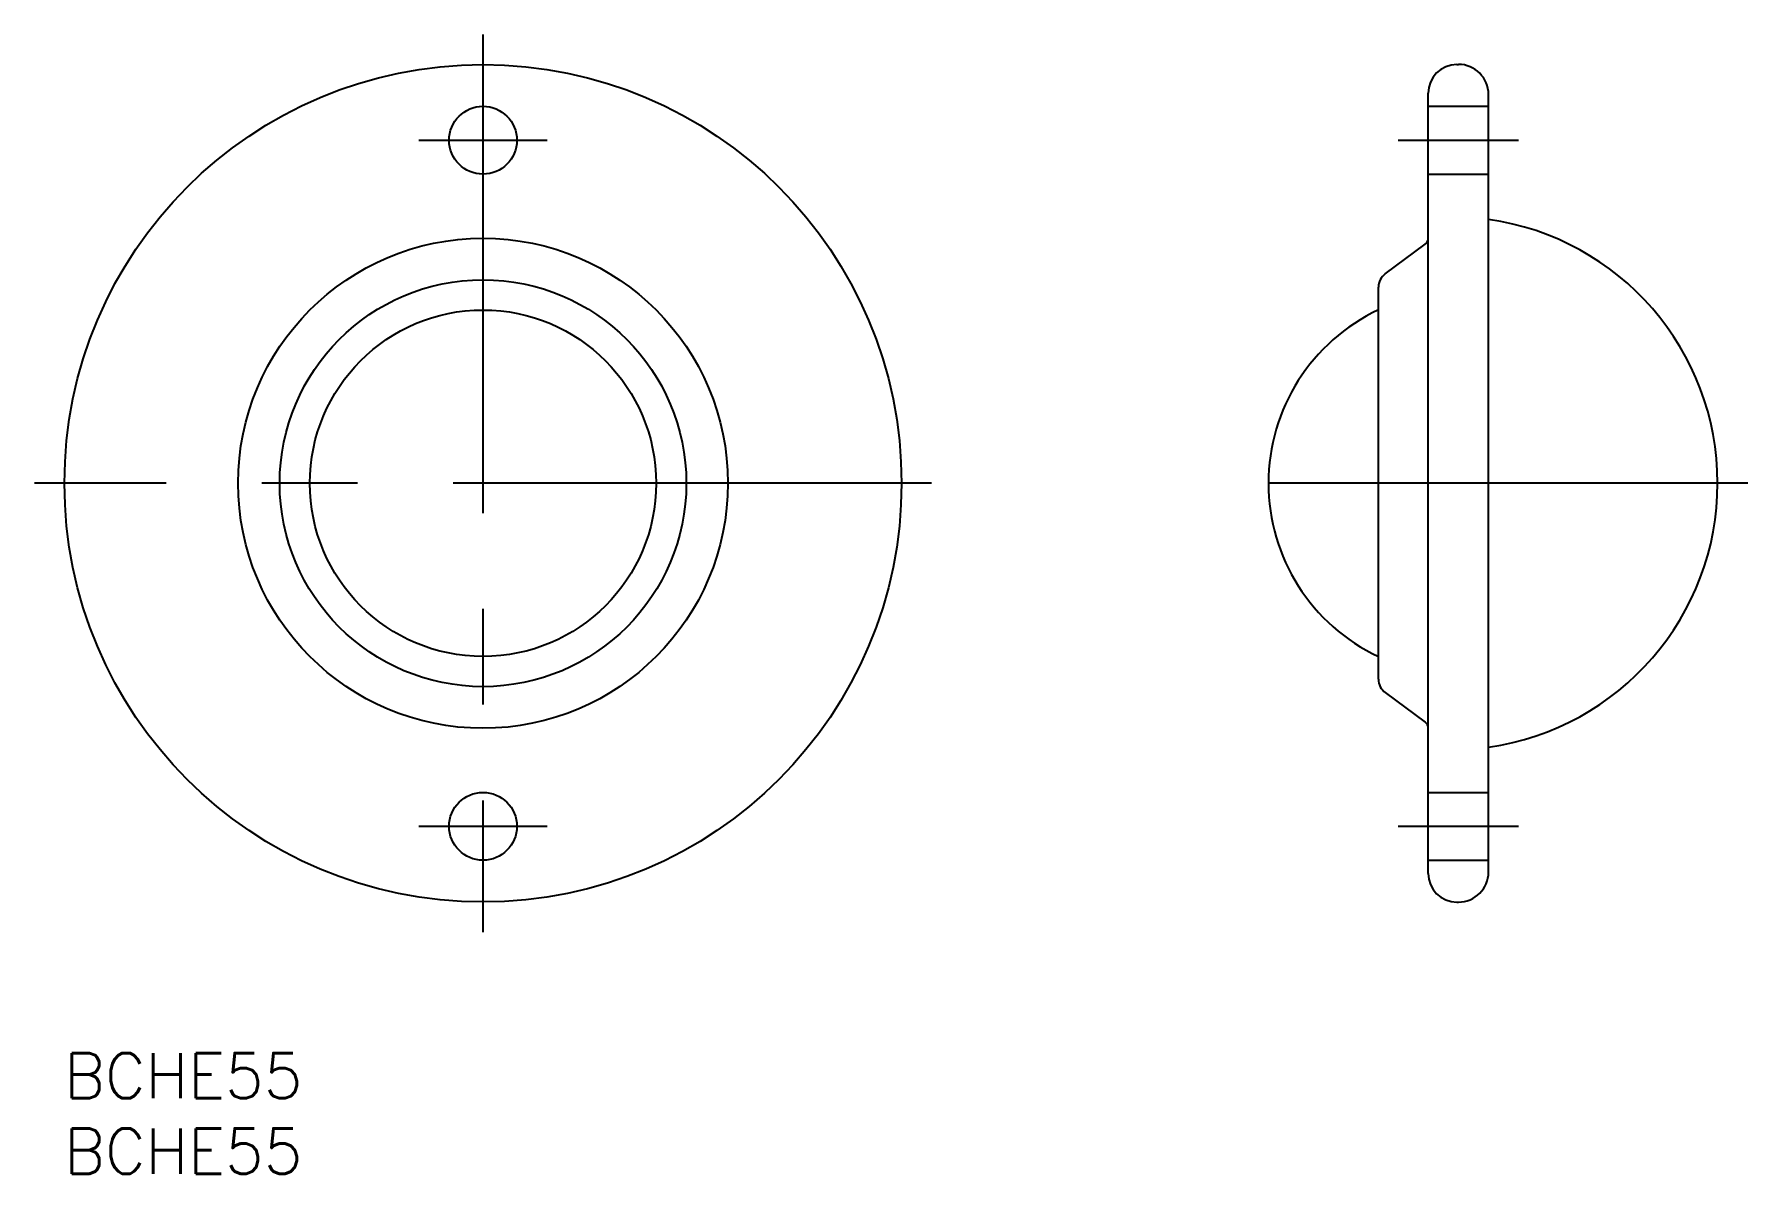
# Model space of a CAD drawing. Extents: x -30 to 84, y -46 to 30.
import ezdxf

# ---------------------------------------------------------------- set-up
doc = ezdxf.new("R2010")
doc.units = 0
doc.linetypes.add('CENTER', pattern=[50.8, 31.75, -6.35, 6.35, -6.35])
doc.linetypes.add('DASHED', pattern=[19.05, 12.7, -6.35])
doc.layers.get('0').update_dxf_attribs({"linetype": 'CONTINUOUS'})
doc.layers.add('CENTER', color=1, linetype='CONTINUOUS')
doc.styles.get("Standard").update_dxf_attribs({"font": 'txt.shx', "height": 3, "bigfont": 'bigfont.shx'})

# ---------------------------------------------------------------- blocks, each defined once
blk = doc.blocks.new('*U2')
at = {"color": 7, "linetype": 'CONTINUOUS'}
blk.add_text('BCHE55', height=3, dxfattribs=at).set_placement((-27.79, -45.79))
blk = doc.blocks.new('*U3')
at = {"color": 7, "linetype": 'CONTINUOUS'}
blk.add_text('BCHE55', height=3, dxfattribs=at).set_placement((-27.79, -40.79))

msp = doc.modelspace()

# ---------------------------------------------------------------- linework, layer by layer
at = {"color": 7, "linetype": 'CONTINUOUS'}
for p, q in [((64.62, 27.77), (64.72, 27.77)), ((62.72, -25.88), (62.72, 25.87)), ((66.72, -25.78), (66.72, 25.78)), ((59.87, 13.88), (62.52, 15.85)), ((59.42, -13), (59.42, 13)), ((59.86, -13.88), (62.52, -15.85)), ((64.62, -27.78), (64.72, -27.78))]:
    msp.add_line(p, q, dxfattribs=at)
at = {"color": 3, "linetype": 'DASHED'}
for p, q in [((62.72, 25), (66.72, 25)), ((62.72, 20.5), (66.72, 20.5)), ((62.72, -20.5), (66.72, -20.5)), ((62.72, -25), (66.72, -25))]:
    msp.add_line(p, q, dxfattribs=at)
at = {"color": 7, "linetype": 'CONTINUOUS'}
for centre, radius in [((0, 0), 27.77), ((0, 22.75), 2.25), ((0, 0), 16.25), ((0, 0), 13.49), ((0, 0), 11.49), ((0, -22.75), 2.25)]:
    msp.add_circle(centre, radius, dxfattribs=at)
for centre, radius, start, end in [((64.62, 25.87), 1.9, 90, 180), ((64.72, 25.78), 2, 0, 90), ((64.25, 0), 17.67, 278.0467, 81.9533), ((62.22, 16.25), 0.5, 306.5232, 0), ((60.52, 13), 1.1, 126.5232, 180), ((64.82, 0), 12.7, 115.1631, 244.8369), ((60.52, -13), 1.1, 180, 233.4171), ((62.22, -16.25), 0.5, 0, 53.4171), ((64.62, -25.88), 1.9, 180, 270), ((64.72, -25.78), 2, 270, 0)]:
    msp.add_arc(centre, radius, start, end, dxfattribs=at)
at = {"layer": 'CENTER', "color": 1, "linetype": 'CENTER'}
for p, q in [((0, 29.77), (0, -29.77)), ((-4.25, 22.75), (4.25, 22.75)), ((60.72, 22.75), (68.72, 22.75)), ((29.77, 0), (-29.77, 0)), ((83.92, 0), (50.12, 0)), ((-4.25, -22.75), (4.25, -22.75)), ((60.72, -22.75), (68.72, -22.75))]:
    msp.add_line(p, q, dxfattribs=at)

# ---------------------------------------------------------------- block references
at = {"color": 7, "linetype": 'CONTINUOUS'}
for name in ['*U3', '*U2']:
    msp.add_blockref(name, (0, 0), dxfattribs=at)

doc.saveas('drawing.dxf')
